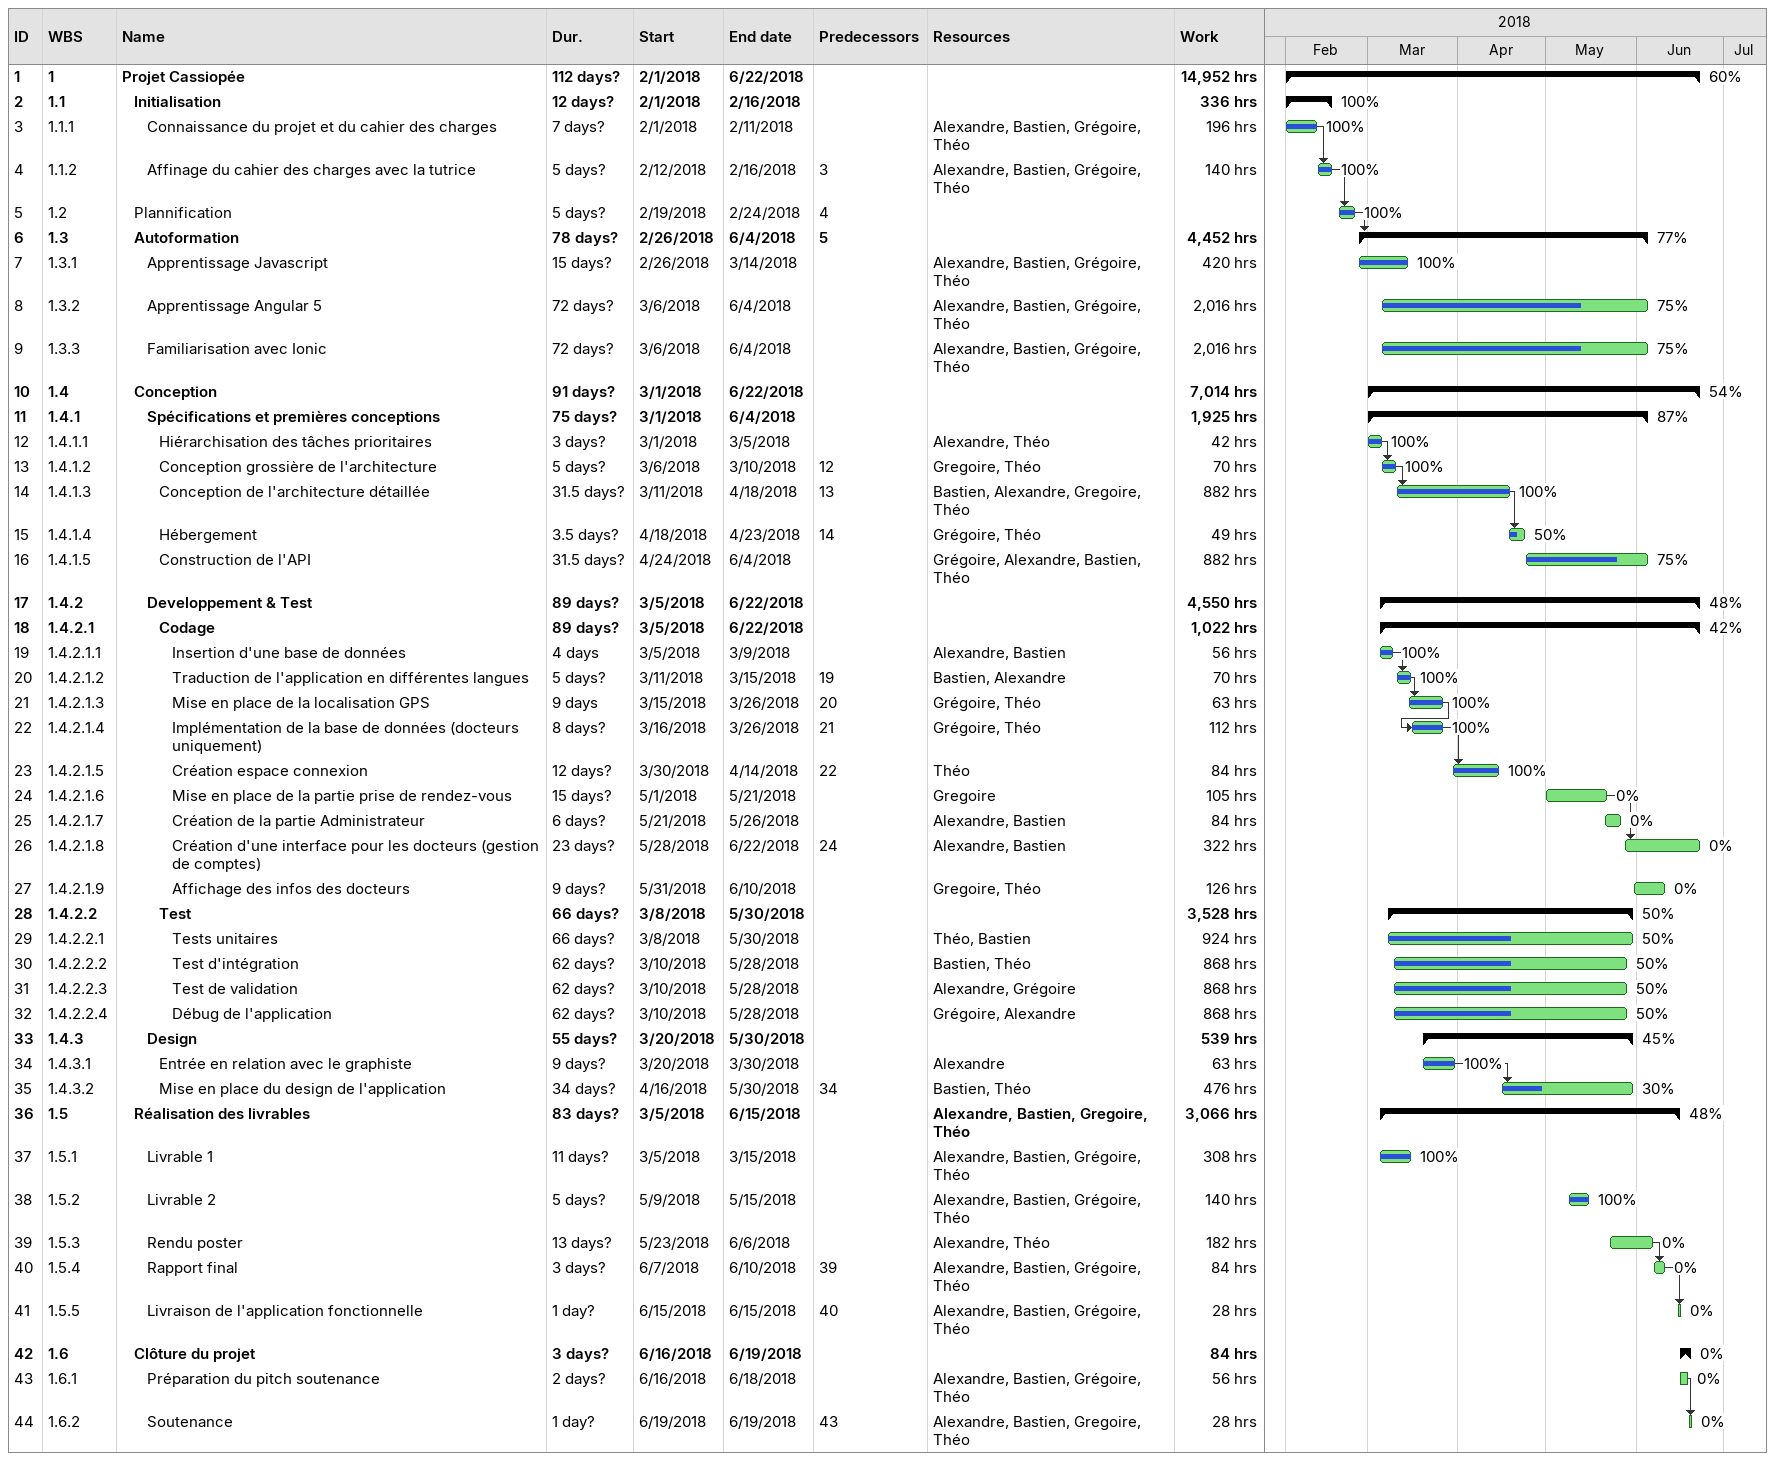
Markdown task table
| ID | WBS | Task | Duration | Start | Finish | Predecessors | Resources | % complete | Work (h) |
|---|---|---|---|---|---|---|---|---|---|
| 1 | 1 | **Projet Cassiopée** | 112d? | 2018-02-01 | 2018-06-22 |  |  | 60 | 14952 |
| 2 | 1.1 | **Initialisation** | 12d? | 2018-02-01 | 2018-02-16 |  |  | 100 | 336 |
| 3 | 1.1.1 | Connaissance du projet et du cahier des charges | 7d? | 2018-02-01 | 2018-02-11 |  | Alexandre, Bastien, Grégoire, Théo | 100 | 196 |
| 4 | 1.1.2 | Affinage du cahier des charges avec la tutrice | 5d? | 2018-02-12 | 2018-02-16 | 3 | Alexandre, Bastien, Grégoire, Théo | 100 | 140 |
| 5 | 1.2 | Plannification | 5d? | 2018-02-19 | 2018-02-24 | 4 |  | 100 |  |
| 6 | 1.3 | **Autoformation** | 78d? | 2018-02-26 | 2018-06-04 | 5 |  | 77 | 4452 |
| 7 | 1.3.1 | Apprentissage Javascript | 15d? | 2018-02-26 | 2018-03-14 |  | Alexandre, Bastien, Grégoire, Théo | 100 | 420 |
| 8 | 1.3.2 | Apprentissage Angular 5 | 72d? | 2018-03-06 | 2018-06-04 |  | Alexandre, Bastien, Grégoire, Théo | 75 | 2016 |
| 9 | 1.3.3 | Familiarisation avec Ionic | 72d? | 2018-03-06 | 2018-06-04 |  | Alexandre, Bastien, Grégoire, Théo | 75 | 2016 |
| 10 | 1.4 | **Conception** | 91d? | 2018-03-01 | 2018-06-22 |  |  | 54 | 7014 |
| 11 | 1.4.1 | **Spécifications et premières conceptions** | 75d? | 2018-03-01 | 2018-06-04 |  |  | 87 | 1925 |
| 12 | 1.4.1.1 | Hiérarchisation des tâches prioritaires | 3d? | 2018-03-01 | 2018-03-05 |  | Alexandre, Théo | 100 | 42 |
| 13 | 1.4.1.2 | Conception grossière de l'architecture | 5d? | 2018-03-06 | 2018-03-10 | 12 | Gregoire, Théo | 100 | 70 |
| 14 | 1.4.1.3 | Conception de l'architecture détaillée | 31.5d? | 2018-03-11 | 2018-04-18 | 13 | Bastien, Alexandre, Gregoire, Théo | 100 | 882 |
| 15 | 1.4.1.4 | Hébergement | 3.5d? | 2018-04-18 | 2018-04-23 | 14 | Grégoire, Théo | 50 | 49 |
| 16 | 1.4.1.5 | Construction de l'API | 31.5d? | 2018-04-24 | 2018-06-04 |  | Grégoire, Alexandre, Bastien, Théo | 75 | 882 |
| 17 | 1.4.2 | **Developpement & Test** | 89d? | 2018-03-05 | 2018-06-22 |  |  | 48 | 4550 |
| 18 | 1.4.2.1 | **Codage** | 89d? | 2018-03-05 | 2018-06-22 |  |  | 42 | 1022 |
| 19 | 1.4.2.1.1 | Insertion d'une base de données | 4d | 2018-03-05 | 2018-03-09 |  | Alexandre, Bastien | 100 | 56 |
| 20 | 1.4.2.1.2 | Traduction de l'application en différentes langues | 5d? | 2018-03-11 | 2018-03-15 | 19 | Bastien, Alexandre | 100 | 70 |
| 21 | 1.4.2.1.3 | Mise en place de la localisation GPS | 9d | 2018-03-15 | 2018-03-26 | 20 | Grégoire, Théo | 100 | 63 |
| 22 | 1.4.2.1.4 | Implémentation de la base de données (docteurs uniquement) | 8d? | 2018-03-16 | 2018-03-26 | 21 | Grégoire, Théo | 100 | 112 |
| 23 | 1.4.2.1.5 | Création espace connexion | 12d? | 2018-03-30 | 2018-04-14 | 22 | Théo | 100 | 84 |
| 24 | 1.4.2.1.6 | Mise en place de la partie prise de rendez-vous | 15d? | 2018-05-01 | 2018-05-21 |  | Gregoire | 0 | 105 |
| 25 | 1.4.2.1.7 | Création de la partie Administrateur | 6d? | 2018-05-21 | 2018-05-26 |  | Alexandre, Bastien | 0 | 84 |
| 26 | 1.4.2.1.8 | Création d'une interface pour les docteurs (gestion de comptes) | 23d? | 2018-05-28 | 2018-06-22 | 24 | Alexandre, Bastien | 0 | 322 |
| 27 | 1.4.2.1.9 | Affichage des infos des docteurs | 9d? | 2018-05-31 | 2018-06-10 |  | Gregoire, Théo | 0 | 126 |
| 28 | 1.4.2.2 | **Test** | 66d? | 2018-03-08 | 2018-05-30 |  |  | 50 | 3528 |
| 29 | 1.4.2.2.1 | Tests unitaires | 66d? | 2018-03-08 | 2018-05-30 |  | Théo, Bastien | 50 | 924 |
| 30 | 1.4.2.2.2 | Test d'intégration | 62d? | 2018-03-10 | 2018-05-28 |  | Bastien, Théo | 50 | 868 |
| 31 | 1.4.2.2.3 | Test de validation | 62d? | 2018-03-10 | 2018-05-28 |  | Alexandre, Grégoire | 50 | 868 |
| 32 | 1.4.2.2.4 | Débug de l'application | 62d? | 2018-03-10 | 2018-05-28 |  | Grégoire, Alexandre | 50 | 868 |
| 33 | 1.4.3 | **Design** | 55d? | 2018-03-20 | 2018-05-30 |  |  | 45 | 539 |
| 34 | 1.4.3.1 | Entrée en relation avec le graphiste | 9d? | 2018-03-20 | 2018-03-30 |  | Alexandre | 100 | 63 |
| 35 | 1.4.3.2 | Mise en place du design de l'application | 34d? | 2018-04-16 | 2018-05-30 | 34 | Bastien, Théo | 30 | 476 |
| 36 | 1.5 | **Réalisation des livrables** | 83d? | 2018-03-05 | 2018-06-15 |  | Alexandre, Bastien, Gregoire, Théo | 48 | 3066 |
| 37 | 1.5.1 | Livrable 1 | 11d? | 2018-03-05 | 2018-03-15 |  | Alexandre, Bastien, Grégoire, Théo | 100 | 308 |
| 38 | 1.5.2 | Livrable 2 | 5d? | 2018-05-09 | 2018-05-15 |  | Alexandre, Bastien, Grégoire, Théo | 100 | 140 |
| 39 | 1.5.3 | Rendu poster | 13d? | 2018-05-23 | 2018-06-06 |  | Alexandre, Théo | 0 | 182 |
| 40 | 1.5.4 | Rapport final | 3d? | 2018-06-07 | 2018-06-10 | 39 | Alexandre, Bastien, Grégoire, Théo | 0 | 84 |
| 41 | 1.5.5 | Livraison de l'application fonctionnelle | 1d? | 2018-06-15 | 2018-06-15 | 40 | Alexandre, Bastien, Grégoire, Théo | 0 | 28 |
| 42 | 1.6 | **Clôture du projet** | 3d? | 2018-06-16 | 2018-06-19 |  |  | 0 | 84 |
| 43 | 1.6.1 | Préparation du pitch soutenance | 2d? | 2018-06-16 | 2018-06-18 |  | Alexandre, Bastien, Grégoire, Théo | 0 | 56 |
| 44 | 1.6.2 | Soutenance | 1d? | 2018-06-19 | 2018-06-19 | 43 | Alexandre, Bastien, Gregoire, Théo | 0 | 28 |
